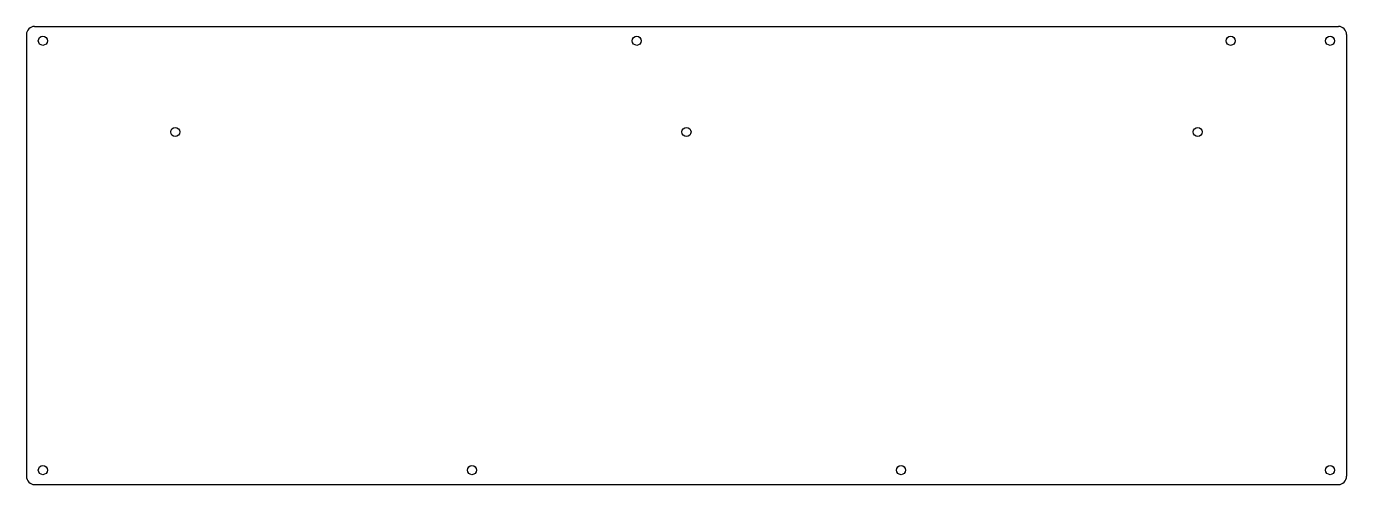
# Model space of a CAD drawing. Header units: millimetres. Extents: x 0 to 321, y 0 to 111.
import ezdxf

# ---------------------------------------------------------------- set-up
doc = ezdxf.new("R2010")
doc.units = ezdxf.units.MM

msp = doc.modelspace()

# ---------------------------------------------------------------- linework, layer by layer
for p, q in [((-0.03, 109.26), (-0.03, 2.01)), ((1.97, 111.26), (318.77, 111.26)), ((320.77, 109.26), (320.77, 2.01)), ((1.97, 0.01), (318.77, 0.01))]:
    msp.add_line(p, q)
for centre in [(3.97, 107.76), (148.29, 107.76), (292.6, 107.76), (316.77, 107.76), (36.13, 85.64), (160.37, 85.64), (284.61, 85.64), (3.97, 3.51), (108.24, 3.51), (212.51, 3.51), (316.77, 3.51)]:
    msp.add_circle(centre, 1.1)
for centre, start, end in [((1.97, 109.26), 90, 180), ((318.77, 109.26), 0, 90), ((1.97, 2.01), 180, 270), ((318.77, 2.01), 270, 0)]:
    msp.add_arc(centre, 2, start, end)

doc.saveas('drawing.dxf')
